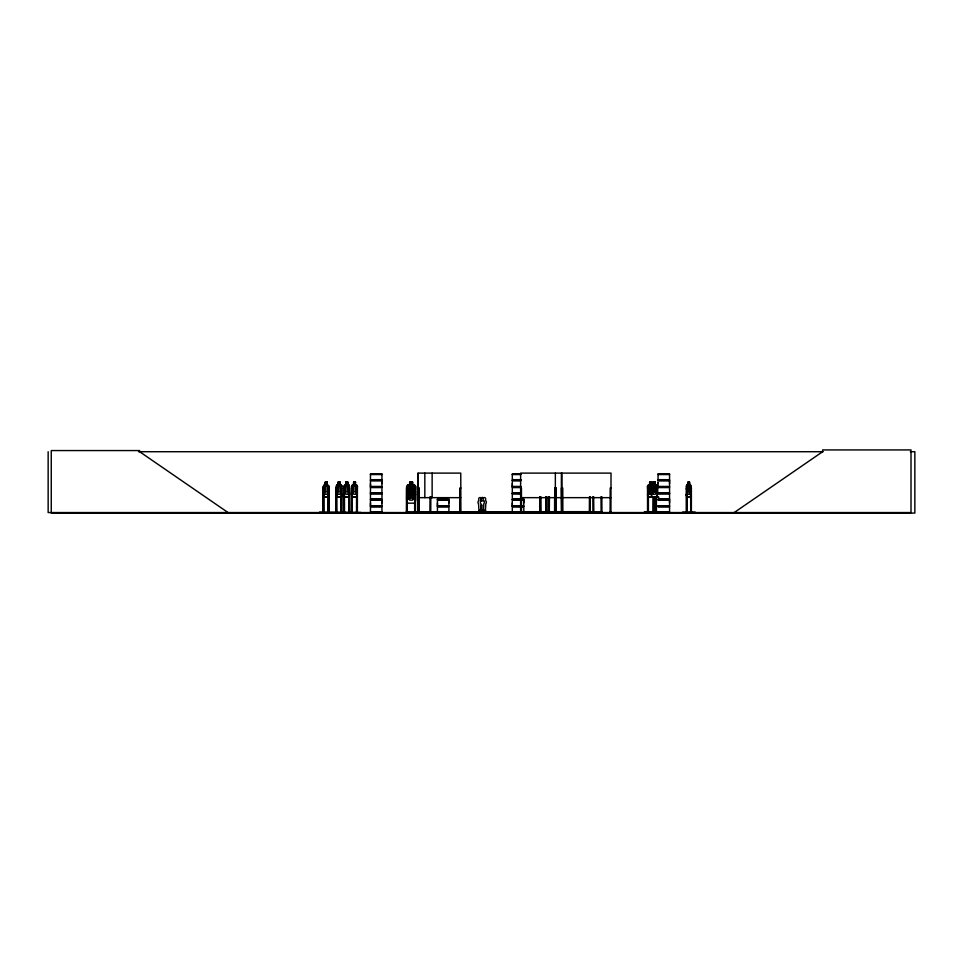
<?xml version="1.0" encoding="UTF-8"?>
<svg xmlns="http://www.w3.org/2000/svg" width="963" height="963" viewBox="0 0 963 963"><rect width="100%" height="100%" fill="white"/><g stroke="black" fill="none" stroke-linecap="round" stroke-linejoin="round"><path stroke-width="1.44" d="M370.466 505.744L370.466 500.098L381.95 500.098L381.938 505.744L370.466 505.744L370.478 502.927M370.466 486.435L370.466 480.802L381.95 480.802L381.938 486.435L370.466 486.435L370.478 483.619M381.938 502.927L381.938 500.098M381.938 483.619L381.938 480.802M437.431 505.744L437.431 500.098L448.902 500.098L448.89 505.744L437.431 505.744L437.443 502.927M448.89 502.927L448.89 500.098M512.304 505.744L512.304 500.098L523.788 500.098L523.776 505.744L512.304 505.744L512.316 502.927M520.923 486.435L512.304 486.435L512.316 483.619M523.776 502.927L523.776 500.098M669.55 502.927L669.55 500.098L658.078 500.098M669.55 483.619L669.55 480.802L658.078 480.802M422.697 512.099L407.481 511.919M552.124 512.436L566.16 512.051L536.764 512.485L542.939 512.497M481.38 505.057L481.031 511.63L478.984 511.63L478.551 503.745A2.046 2.046 0 0 1 478.984 500.531C477.118 496.499 482.896 496.499 481.031 500.531A2.046 2.046 0 0 1 481.777 501.278M485.376 511.63L485.797 503.745A2.046 2.046 0 0 0 485.376 500.531C487.254 496.499 481.404 496.499 483.402 500.531A2.046 2.046 0 0 1 483.823 503.745L483.402 511.63L481.356 511.63L480.922 503.745A2.046 2.046 0 0 1 481.356 500.531C479.887 498.858 482.704 495.752 483.402 498.316M690.495 497.281L691.061 486.171L690.591 485.111L689.472 485.111M691.145 494.284L690.603 497.281L686.775 497.281L686.294 494.284L686.884 497.281M328.335 497.281L328.973 486.171L327.095 485.111L327.167 482.09L325.205 482.09L324.399 491.852L325.35 494.272L327.107 494.272L328.046 491.852L328.046 486.219L327.107 485.208M329.057 494.284L328.407 497.281L323.893 497.281L323.387 486.183L323.989 485.111L325.277 485.111M341.227 497.281L341.889 494.272L341.299 497.281L336.785 497.281M348.979 497.281L349.641 494.272L348.955 485.111M682.49 512.099L695.238 512.099M657.368 494.284L656.646 497.281L657.368 494.284L657.296 486.171L656.561 485.111M319.463 512.099L360.92 512.485M644.223 512.485L665.373 512.485M644.235 512.099L669.55 512.16M517.348 512.099L523.944 512.051L512.316 512.16M523.86 512.497L523.776 506.875L512.304 506.875L512.28 512.545M551.811 512.545L543.638 512.063L551.691 512.485M536.776 512.099L543 512.063M410.972 488.783L411.008 488.674M415.571 512.497L415.655 511.666L414.632 511.666M406.374 512.485L406.555 488.024L407.385 488.024L407.289 512.557M429.895 512.063L430.016 496.679M561.369 512.509L561.393 473.11M561.73 512.485L561.393 488.024M336.869 497.281L336.207 486.183L336.881 485.111M336.352 486.231L336.918 485.208L341.251 485.208M343.863 512.557L343.96 486.183L344.634 485.111L345.922 485.111M351.639 512.557L351.736 486.183L352.338 485.111L353.71 485.111M351.82 486.183L352.422 485.111M651.819 485.208L651.193 486.231L651.819 497.185M658.704 497.281L648.159 497.281L647.521 486.183L648.255 485.111L649.688 485.111M655.574 486.146L654.575 489.673L655.947 493.261L654.154 490.323L652.469 493.309L653.708 489.661L652.408 486.207L654.118 488.975L655.273 486.183L655.213 491.852L653.275 491.852L653.275 486.219L655.574 486.146L656.272 485.111M370.43 493.02L381.962 493.249M370.466 512.316L370.466 506.875L381.95 506.875L381.95 512.316L370.43 512.545M437.431 512.316L437.431 506.875L448.902 506.875L448.902 512.316L437.395 512.545M406.603 492.069L407.566 490.986L409.624 490.986M406.699 492.105L407.614 491.094L414.559 491.094L415.559 492.093L414.596 490.986L412.646 490.986L412.646 487.964L409.624 487.964M481.283 512.545L481.548 511.221L481.392 512.292M482.908 512.533L483.944 512.557M484.834 512.075L484.834 510.282L483.895 510.282C485.809 512.485 481.44 512.749 483.318 512.4M485.725 512.545L485.882 511.221L485.641 512.075M651.71 482.186L649.676 482.186L649.748 485.208L648.629 486.219L648.629 491.852L649.676 494.272L651.638 494.272M656.646 486.219L657.693 485.208L657.693 482.09M734.215 512.557L822.619 451.719L822.619 449.926L911.01 449.926L911.01 512.557L48.15 512.557L48.15 451.719M409.72 491.094L408.216 492.093L408.216 497.727L409.72 500.146L412.537 500.146L414.054 497.727L414.054 492.093L412.537 491.094M478.683 512.557L478.467 511.221L478.695 512.075M478.888 512.557L478.238 512.533L479.321 512.533M480.645 512.412L480.838 511.221L481.067 512.075M481.777 512.545L481.584 512.412M483.426 512.4C481.644 512.545 485.448 512.304 483.522 512.557M592.594 512.497L593.75 511.666M417.906 512.557L417.942 473.11M418.291 512.557L418.255 473.11L460.759 473.11L460.88 512.557M138.528 451.719L823.076 451.719M910.336 451.719L914.85 451.719L914.85 513.074L51.256 513.074L51.256 450.564L139.659 450.564L139.659 451.719L228.05 512.557M370.454 474.001L381.962 474.001M512.292 474.001L520.923 474.001M658.066 474.001L669.574 474.001M520.923 474.205L512.292 474.205L512.316 479.67L520.923 479.67M658.066 474.217L669.574 474.205L669.55 479.67L658.078 479.67L658.078 474.229M370.478 474.566L381.938 474.566M512.316 474.566L520.911 474.566M658.09 474.566L669.55 474.566M370.382 480.056L382.022 480.056M512.232 480.056L520.959 480.056M657.994 480.056L669.646 480.056M370.382 480.405L382.022 480.405M512.232 480.405L520.959 480.405M657.994 480.405L669.646 480.405M520.923 480.802L512.304 480.802L512.304 486.435M345.849 482.09L347.812 482.09L347.812 485.111M651.698 485.111L653.203 485.111L653.131 482.09L655.285 482.09M689.556 482.09L687.895 482.09L687.161 486.219L687.161 491.852L687.943 494.272L689.424 494.272L690.218 486.219L689.424 482.186L687.943 482.186M327.107 482.186L325.265 482.186L325.35 485.208M338.157 482.186L339.999 482.186M345.91 482.186L347.751 482.186M353.686 482.186L355.528 482.186M409.72 482.186L412.537 482.186L412.537 485.208L414.054 486.219L414.054 491.852L412.537 494.272L409.72 494.272L408.216 491.852L408.216 486.219L409.72 485.208L409.624 482.09L412.646 482.09L412.646 485.111L414.596 485.111L415.667 486.171L415.667 500.158L414.632 503.168L407.542 503.168L406.603 500.158L406.603 486.183L407.566 485.111L409.624 485.111M653.203 482.186L655.213 482.186M336.809 485.111L338.169 485.111M339.987 485.111L341.287 485.111L341.949 486.171L341.203 485.111M347.739 485.111L349.039 485.111M355.516 485.111L356.816 485.111L357.417 486.219L357.357 512.557M655.213 485.111L657.693 485.111M687.979 485.111L686.812 485.111L686.366 486.231L686.354 512.557M323.941 485.208L328.359 485.208M344.585 485.208L349.003 485.208M352.362 485.208L356.791 485.208M407.614 485.208L414.559 485.208M648.219 485.208L657.765 485.208M690.567 485.208L686.836 485.208L686.306 486.183M323.315 486.183L323.279 512.557M329.057 486.171L328.913 512.557L328.973 511.666L328.082 511.666M343.96 486.183L344.2 512.557M357.405 486.171L356.755 497.281L352.326 497.281M647.521 486.183L647.557 512.557M657.296 486.171L656.634 485.111M651.638 486.219L649.676 486.219L649.676 491.852L651.638 491.852M658.078 486.435L669.562 486.435L669.562 480.802M370.382 486.833L382.022 486.833M512.232 486.833L520.959 486.833M657.994 486.833L669.646 486.833M370.382 487.182L382.022 487.182M512.232 487.182L520.959 487.182M657.994 487.182L669.646 487.182M520.923 487.579L512.304 487.579L512.304 493.008L520.911 492.863M658.078 487.579L669.562 487.579L669.562 493.008L657.97 493.164L669.574 493.309M328.142 488.024L328.913 488.024M341.034 488.024L341.805 488.024M348.787 488.024L349.557 488.024M356.575 488.024L357.333 488.024M409.72 488.072L412.537 488.072M415.559 488.024L414.728 488.024L414.632 512.557M417.93 488.024L419.134 488.024L419.061 512.557M460.916 488.024L460.037 488.024L460.121 512.557M520.622 488.024L521.44 488.024L521.501 512.557M561.935 488.024L562.765 488.024L562.861 512.557M611.024 488.024L610.193 488.024L610.097 512.557M647.557 488.024L648.364 488.024M686.342 488.024L687.052 488.024L687.04 512.557L687.088 511.666M686.294 489.035L691.061 489.035M370.478 492.863L381.938 492.863L381.95 487.579L370.466 487.579L370.466 493.008L381.962 493.008M658.09 492.863L669.55 492.863M520.923 493.02L512.196 493.164L520.923 493.309M520.923 493.538L512.292 493.501L512.316 498.966L523.788 498.966M658.066 493.513L669.574 493.501L669.55 498.966L658.078 498.966M370.478 493.863L381.938 493.863M512.316 493.863L520.911 493.863M658.09 493.863L669.55 493.863M343.96 494.284L344.622 497.281L349.051 497.281M351.736 494.284L352.398 497.281M647.521 494.284L648.231 497.281M323.941 497.185L328.359 497.185M336.833 497.185L341.251 497.185M344.585 497.185L349.003 497.185M352.362 497.185L356.791 497.185M648.219 497.185L658.704 497.185M686.836 497.185L690.567 497.185M418.255 497.654L460.759 497.654M520.622 497.654L611.024 497.654M437.431 498.966L448.902 498.966M370.382 499.364L382.022 499.364M437.346 499.364L448.987 499.364M512.232 499.364L523.872 499.364M657.994 499.364L669.646 499.364M370.382 499.713L382.022 499.713M437.346 499.713L448.987 499.713M512.232 499.713L523.872 499.713M657.994 499.713L669.646 499.713M658.078 505.744L669.562 505.744L669.562 500.098M370.382 506.129L382.022 506.129M437.346 506.129L448.987 506.129M512.232 506.129L523.872 506.129M657.994 506.129L669.646 506.129M370.382 506.478L382.022 506.478M437.346 506.478L448.987 506.478M512.232 506.478L523.872 506.478M657.994 506.478L669.646 506.478M658.078 506.875L669.562 506.875L669.562 512.316L644.235 512.436M482.824 511.221L483.065 512.075M322.966 511.666L323.881 511.666M335.858 511.666L336.773 511.666M341.889 511.666L340.974 511.666L340.974 512.557M343.61 511.666L344.525 511.666M348.726 511.666L349.641 511.666L349.617 512.557M356.503 511.666L357.417 511.666M406.458 511.666L407.481 511.666L407.481 512.557M590.379 511.666L416.81 511.798L416.81 512.557M601.935 511.666L600.912 511.666L600.912 512.557M610.097 511.666L611.228 512.485M648.424 511.666L647.485 511.666L647.485 512.557M654.094 511.666L653.155 511.666L653.155 512.557L653.227 496.679M655.502 511.666L656.441 511.666M686.27 511.666L687.125 511.666M691.458 511.666L690.591 511.666L690.688 512.557L690.676 488.024L691.386 488.024L691.374 512.557M430.943 511.919L438.105 511.919M458.653 512.051L463.251 512.099L458.653 512.557M479.225 511.907L480.585 511.907M481.596 511.907L482.957 511.907M483.57 511.907L484.931 511.907M587.021 512.051L593.533 512.099L587.021 512.557M593.75 511.919L600.912 511.919M370.478 512.16L381.938 512.16M437.443 512.16L448.89 512.16M485.797 512.075L478.322 512.075L486.062 512.545M566.16 512.099L552.365 512.099M458.761 512.497L463.275 512.485M512.292 512.316L523.896 512.436M587.117 512.497L593.545 512.485M439.236 512.485L439.128 511.666M593.846 512.545L593.653 496.679M652.673 486.219L651.638 485.208L651.698 482.09M484.088 512.545L483.679 511.221M355.528 485.208L356.479 486.219L356.479 491.852L355.528 494.272L353.77 494.272L352.819 491.852L353.71 482.09M653.022 485.208L653.721 486.219M690.495 485.111L691.109 512.557M406.699 494.272L407.614 497.185L414.559 497.185L415.559 494.272L414.632 497.281L407.53 497.281L406.603 494.284M651.77 497.281L651.12 494.272L651.77 482.09L649.616 482.09L649.676 485.208M482.969 505.057L483.257 510.318M690.94 496.679L690.892 512.557M689.472 482.09L689.508 485.208M686.788 488.024L686.836 512.557M686.607 488.024L686.607 512.557M662.038 511.666L662.014 512.557M661.882 511.666L661.81 512.557M661.713 511.666L661.605 512.557M661.461 511.666L661.4 512.557M661.232 511.666L661.232 512.557M661.172 511.919L661.172 512.557M658.042 482.692L658.042 483.703M657.693 486.219L657.693 491.852M656.369 496.679L656.441 512.557M656.345 511.666L656.212 512.557L656.14 496.679M655.803 496.679L655.803 512.557L655.598 511.666M655.562 496.679L655.562 512.557M655.213 482.09L655.213 485.208L656.26 486.219L656.26 491.852L655.213 494.272L653.275 494.272L652.24 491.852L653.203 482.09M655.141 482.186L655.141 485.208M654.033 496.679L653.997 512.557M653.793 496.679L653.793 512.557M653.588 511.666L653.696 512.557M653.456 496.679L653.383 512.557M648.364 493.79L648.424 512.557M648.195 511.666L648.195 512.557M648.123 488.024L648.123 512.557M647.786 493.79L647.882 512.557M610.927 512.557L611.024 473.11L520.622 473.11L520.622 512.557M610.289 511.666L610.289 512.557M601.839 496.679L601.935 512.557M601.743 511.666L601.743 512.557M601.008 496.679L601.105 512.557M593.557 511.666L593.485 512.557M592.823 496.679L592.919 512.557M590.295 496.884L590.295 512.557M590.078 496.884L590.078 512.557M589.934 511.666L589.838 512.557M589.705 496.884L589.633 512.557M589.476 496.884L589.416 512.557M588.501 511.798L588.501 512.557M562.669 511.666L562.669 512.557M561.935 473.11L562.031 512.557M556.253 512.557L556.181 488.024L554.748 488.024L554.784 512.557M555.952 488.024L556.024 512.557M555.82 511.666L555.856 512.557M555.591 488.024L555.543 512.557M555.362 473.11L555.326 512.557M555.194 511.666L555.145 512.557M554.977 488.024L554.953 512.557M554.64 496.679L554.568 512.557M549.512 511.666L549.512 512.557M549.44 496.679L549.295 512.557M549.223 496.679L549.223 512.557M548.922 511.666L548.958 512.557M548.826 496.679L548.826 512.557M548.609 496.679L548.537 512.557M546.755 496.679L546.719 512.557M546.539 496.679L546.539 512.557M546.238 511.666L546.406 512.557M546.141 496.679L546.069 512.557M545.925 496.679L545.852 512.557M540.725 496.679L540.797 512.557M540.508 496.679L540.58 512.557M540.207 511.666L540.399 512.557M540.111 496.679L540.038 512.557M539.894 496.679L539.822 512.557M521.753 511.798L521.753 512.557M521.212 488.024L521.272 512.557M520.983 511.666L521.067 512.557M520.851 488.024L520.851 512.557M485.653 511.221L485.749 512.292M482.86 512.075L482.86 510.282L481.921 510.282L481.921 512.075M480.489 512.075L480.489 510.282L479.55 510.282L479.55 512.075M461 511.666L461 512.557M460.627 511.666L460.651 512.557M460.398 511.798L460.398 512.557M460.194 488.024L460.326 512.557M459.953 511.666L459.953 512.557M438.935 511.666L439.092 512.557M438.297 511.666L438.297 512.557M438.201 511.666L438.105 512.557M434.421 511.798L434.421 512.557M432.688 511.798L432.688 512.557M432.134 473.11L432.134 497.654M430.943 511.666L430.943 512.557M430.846 496.679L430.75 512.557M430.112 511.666L430.112 512.557M424.827 473.11L424.827 497.654M418.977 488.024L418.845 512.557M418.544 511.666L418.544 512.557M418.171 511.666L418.171 512.557M415.559 486.219L415.462 512.557M414.824 511.666L414.824 512.557M406.651 511.666L406.651 512.557M357.092 488.024L357.153 512.557M356.912 511.666L356.996 512.557M356.816 488.024L356.755 512.557M356.575 496.679L356.515 512.557M355.455 485.208L355.588 482.09L353.626 482.09L353.626 485.111M352.289 512.557L351.387 511.666L351.399 512.557M352.037 512.557L352.229 488.024L351.459 488.024L351.435 512.557M351.88 486.231L351.844 512.557M349.557 486.219L349.557 512.557M349.304 488.024L349.364 512.557M349.039 488.024L349.172 512.557M348.979 511.666L348.979 512.557M348.787 496.679L348.726 512.557M347.739 482.09L347.751 485.208L348.69 486.219L348.69 491.852L347.751 494.272L345.982 494.272L345.043 491.852L345.922 482.09M344.501 512.557L344.441 488.024L343.671 488.024L343.671 512.557M344.26 511.666L344.26 512.557M341.865 486.171L341.817 512.557M341.612 511.666L341.781 512.557M341.552 488.024L341.42 512.557M341.287 488.024L341.227 512.557M341.034 496.679L341.058 512.557M339.987 482.09L339.915 485.208M338.23 482.186L337.291 491.852L338.23 494.272L339.999 494.272L340.938 491.852L340.059 482.09L338.097 482.09L338.157 485.208M336.749 512.557L336.689 488.024L335.918 488.024L335.906 512.557M336.436 488.024L336.496 512.557M336.268 511.666L336.304 512.557M336.171 488.024L336.111 512.557M328.672 493.79L328.564 512.557M328.395 488.024L328.491 512.557M328.166 511.666L328.335 512.557M328.142 493.79L328.082 512.557M327.095 482.09L327.023 485.208M323.857 512.557L323.797 488.024L323.026 488.024L323.014 512.557M323.556 496.679L323.616 512.557M323.412 511.666L323.375 512.557M482.908 500.856A2.046 2.046 0 0 1 483.33 500.531M413.777 499.027L412.802 499.111L411.141 496.198C409.949 501.001 406.41 499.231 410.503 495.536C406.506 492.069 410.069 490.263 411.093 494.85C412.236 490.516 415.847 491.431 411.755 495.56L413.777 499.027M381.962 474.229L370.454 474.217L370.478 479.67L381.95 479.67L381.95 474.229M326.794 482.692L325.663 482.692L325.663 483.703L326.794 483.703L326.794 482.692M339.686 482.692L338.555 482.692L338.555 483.703L339.686 483.703L339.686 482.692M347.438 482.692L346.307 482.692L346.307 483.703L347.438 483.703L347.438 482.692M355.215 482.692L354.083 482.692L354.083 483.703L355.215 483.703L355.215 482.692M412.044 482.692L410.226 482.692L410.226 483.703L412.044 483.703L412.044 482.692M651.289 482.692L650.025 482.692L650.025 483.703L651.289 483.703L651.289 482.692M654.864 482.692L653.624 482.692L653.624 483.703L654.864 483.703L654.864 482.692M689.159 482.692L688.208 482.692L688.208 483.703L689.159 483.703L689.159 482.692M327.107 486.219L325.35 486.219L325.35 491.852L327.107 491.852L327.107 486.219M339.999 486.219L338.23 486.219L338.23 491.852L339.999 491.852L339.999 486.219M347.751 486.219L345.982 486.219L345.982 491.852L347.751 491.852L347.751 486.219M355.528 486.219L353.77 486.219L353.77 491.852L355.528 491.852L355.528 486.219M412.537 486.219L409.72 486.219L409.72 491.852L412.537 491.852L412.537 486.219M689.424 486.219L687.943 486.219L687.943 491.852L689.424 491.852L689.424 486.219M412.044 488.578L410.226 488.578L410.226 489.577L412.044 489.577L412.044 488.578M412.537 492.093L409.72 492.093L409.72 497.727L412.537 497.727L412.537 492.093M381.962 493.513L370.454 493.513L370.478 498.966L381.95 498.966L381.95 493.538"/></g></svg>
